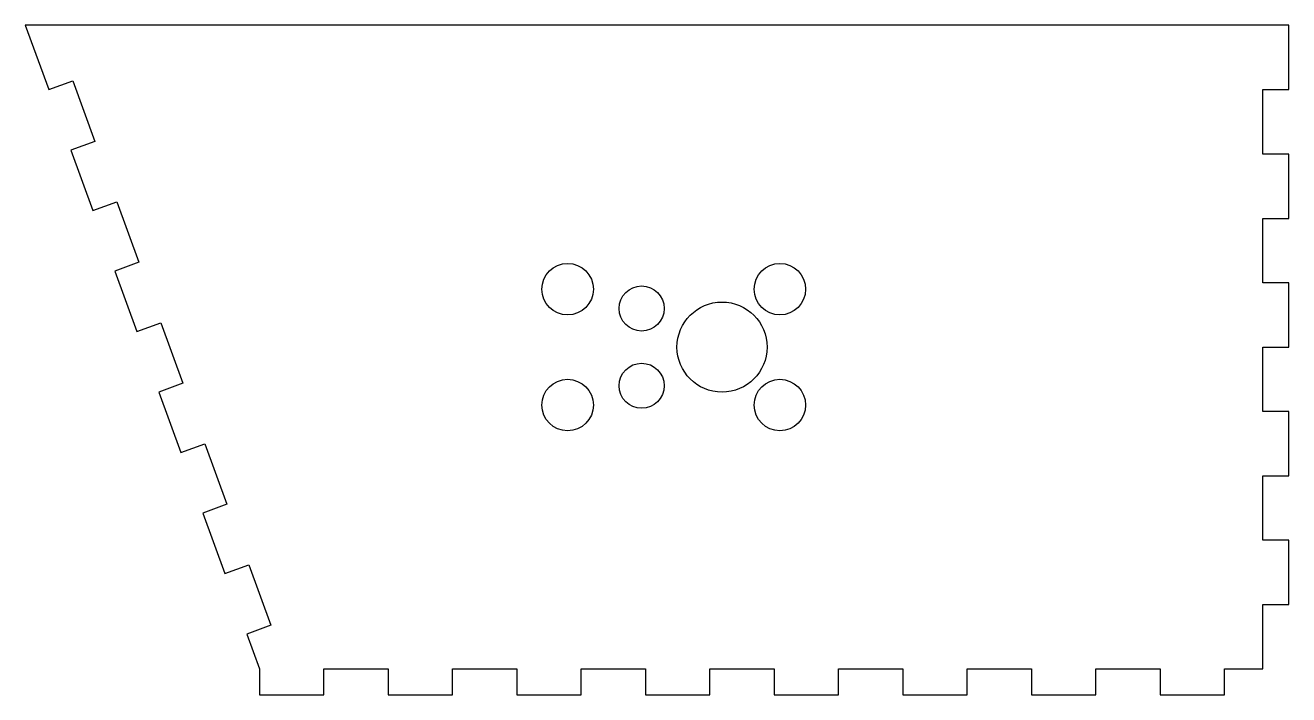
# Model space of a CAD drawing. Header units: millimetres. Extents: x -176 to 20, y 0 to 104.
import ezdxf

# ---------------------------------------------------------------- set-up
doc = ezdxf.new("R2010")
doc.units = ezdxf.units.MM

msp = doc.modelspace()

# ---------------------------------------------------------------- linework, layer by layer
msp.add_lwpolyline([(-138.22, 10.8), (-141.98, 9.43), (-140, 4), (-140, 0), (-130, 0), (-130, 4), (-120, 4), (-120, 0), (-110, 0), (-110, 4), (-100, 4), (-100, 0), (-90, 0), (-90, 4), (-80, 4), (-80, 0), (-70, 0), (-70, 4), (-60, 4), (-60, 0), (-50, 0), (-50, 4), (-40, 4), (-40, 0), (-30, 0), (-30, 4), (-20, 4), (-20, 0), (-10, 0), (-10, 4), (0, 4), (0, 0), (10, 0), (10, 4), (16, 4), (16, 14), (20, 14), (20, 24), (16, 24), (16, 34), (20, 34), (20, 44), (16, 44), (16, 54), (20, 54), (20, 64), (16, 64), (16, 74), (20, 74), (20, 84), (16, 84), (16, 94), (20, 94), (20, 104), (-176.4, 104), (-172.76, 94), (-169, 95.37), (-165.58, 85.97), (-169.34, 84.6), (-165.92, 75.21), (-162.16, 76.57), (-158.74, 67.18), (-162.5, 65.81), (-159.08, 56.41), (-155.32, 57.78), (-151.9, 48.38), (-155.66, 47.02), (-152.24, 37.62), (-148.48, 38.99), (-145.06, 29.59), (-148.82, 28.22), (-145.4, 18.82), (-141.64, 20.19)], close=True)
for centre, radius in [((-92.09, 63), 4), ((-59.09, 63), 4), ((-80.59, 60), 3.5), ((-68.09, 54), 7), ((-80.59, 48), 3.5), ((-92.09, 45), 4), ((-59.09, 45), 4)]:
    msp.add_circle(centre, radius)

doc.saveas('drawing.dxf')
